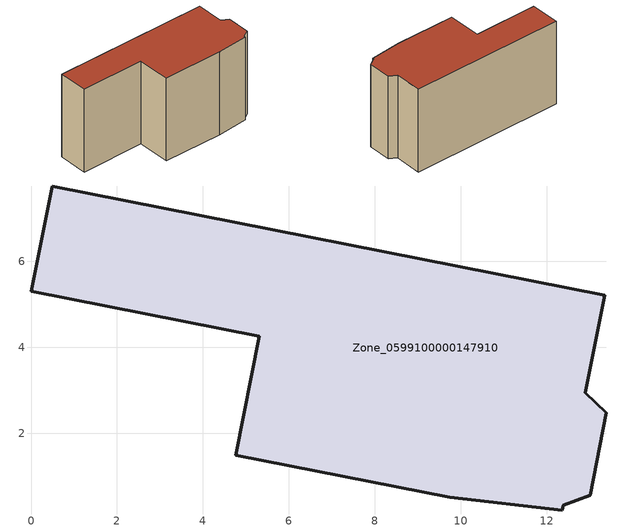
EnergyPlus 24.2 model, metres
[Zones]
Zone_0599100000147910
 floor ground (C_G): 13.39,2.48 13.01,0.55 12.38,0.32 12.36,0.21 9.74,0.51 4.77,1.49 5.31,4.26 0,5.3 0.49,7.75 13.35,5.21 12.9,2.94 z0
 wall outside (C_F): 13.01,0.55 13.39,2.48 12.9,2.94 13.35,5.21 0.49,7.75 0,5.3 5.31,4.26 4.77,1.49 9.74,0.51 12.36,0.21 12.38,0.32 13.01,0.55 z0:7.32
 roof outside (C_R): 9.74,0.51 12.36,0.21 12.38,0.32 13.01,0.55 13.39,2.48 12.9,2.94 13.35,5.21 0.49,7.75 0,5.3 5.31,4.26 4.77,1.49 z7.32
[BUILDING]
Pand.0599100000147910: North Axis=0; Terrain=City; Loads Convergence Tolerance Value=0.04; Temperature Convergence Tolerance Value=0.4; Solar Distribution=FullExterior; Maximum Number of Warmup Days=25; Minimum Number of Warmup Days=1
[Site:Location]
Rotterdam.The.Hague.AP_ZH_NLD Design_Conditions: Latitude=51.96; Longitude=4.45; Time Zone=1; Elevation=-4.5
[SITE:GROUNDTEMPERATURE:BUILDINGSURFACE]
18, 18, 18, 18, 18, 18, 18, 18, 18, 18, 18, 18
[MATERIAL] Thermal Absorptance=0.9; Solar Absorptance=0.7; Visible Absorptance=0.7
Name | Roughness | Thickness | Conductivity | Density | Specific Heat
G.TC.1946 | MediumSmooth | 0.15 | 1 | 540 | 1210
F.TC.1946 | Rough | 0.3 | 0.857143 | 1920 | 840
R.TC.1946 | MediumRough | 0.2 | 0.909091 | 1500 | 1000
[CONSTRUCTION]
C_G: G.TC.1946
C_F: F.TC.1946
C_R: R.TC.1946
[ZONE]
Zone_0599100000147910: Type=1; Multiplier=1; Ceiling Height=Autocalculate; Volume=Autocalculate; Floor Area=autocalculate; Part of Total Floor Area=Yes
[ZONEINFILTRATION:DESIGNFLOWRATE]
Infil_Zone_0599100000147910: Zone or ZoneList or Space or SpaceList=Zone_0599100000147910; Schedule=AlwaysOn; Design Flow Rate Calculation Method=Flow/Area; Flow Rate per Floor Area=0.003; Constant Term Coefficient=1; Temperature Term Coefficient=0; Velocity Term Coefficient=0; Velocity Squared Term Coefficient=0
[HVACTEMPLATE:ZONE:IDEALLOADSAIRSYSTEM]
Zone_0599100000147910: Maximum Heating Supply Air Temperature=50; Minimum Cooling Supply Air Temperature=13; Maximum Heating Supply Air Humidity Ratio=0.0156; Minimum Cooling Supply Air Humidity Ratio=0.0077; Heating Limit=NoLimit; Cooling Limit=NoLimit; Dehumidification Control Type=ConstantSensibleHeatRatio; Cooling Sensible Heat Ratio=0.7; Dehumidification Setpoint=60; Humidification Control Type=None; Humidification Setpoint=30; Outdoor Air Method=None; Outdoor Air Flow Rate per Person=0.00944; Outdoor Air Flow Rate per Zone Floor Area=0; Outdoor Air Flow Rate per Zone=0; Demand Controlled Ventilation Type=None; Outdoor Air Economizer Type=NoEconomizer; Heat Recovery Type=None; Sensible Heat Recovery Effectiveness=0.7; Latent Heat Recovery Effectiveness=0.65
[ZONECONTROL:THERMOSTAT]
ThermostatControl_Zone_0599100000147910: Zone or ZoneList=Zone_0599100000147910; Control Type Schedule=DualSetpointControlType; Control 1=Thermostat_Zone_0599100000147910; Temperature Difference Between Cutout And Setpoint=0
[THERMOSTATSETPOINT:DUALSETPOINT]
Thermostat_Zone_0599100000147910: Heating Setpoint Temperature Schedule=HeatingSetpoint_Zone_0599100000147910; Cooling Setpoint Temperature Schedule=CoolingSetpoint_Zone_0599100000147910
[SCHEDULE:COMPACT]
HeatingSetpoint_Zone_0599100000147910: Through: 12/31, For: AllDays, Until: 24:00, 21
CoolingSetpoint_Zone_0599100000147910: Through: 12/31, For: AllDays, Until: 24:00, 24
DualSetpointControlType: Through: 12/31, For: AllDays, Until: 24:00, 4
AlwaysOn: Through: 12/31, For: AllDays, Until: 24:00, 1
